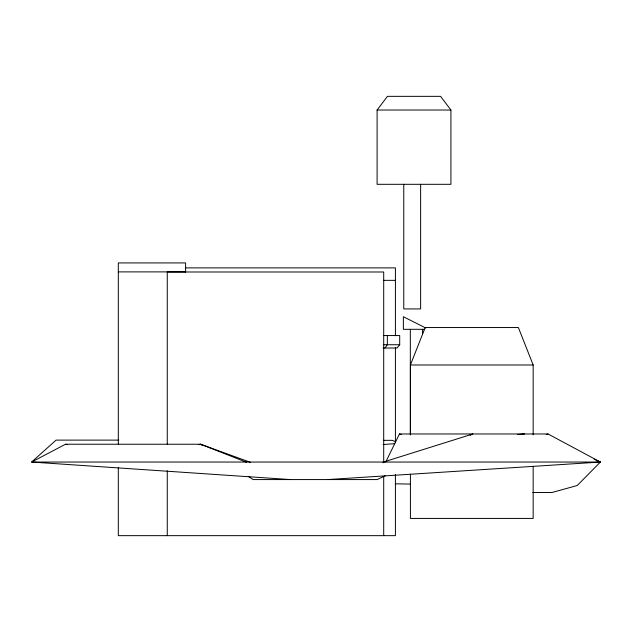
<?xml version="1.0" encoding="UTF-8"?>
<svg xmlns="http://www.w3.org/2000/svg" width="632" height="632" viewBox="0 0 632 632"><rect width="100%" height="100%" fill="white"/><g stroke="black" fill="none" stroke-linecap="round" stroke-linejoin="round"><path stroke-width="0.95" d="M410.413 434.816L410.413 364.988L425.194 327.542L518.374 327.542L533.163 364.988L533.163 434.816M385.741 462.032L399.456 433.971L548.023 433.971L600.4 462.047L577.206 485.518L551.894 492.526L532.729 492.526M385.022 348.011L387.353 344.732L387.353 335.553M377.099 110.023L387.463 96.341L440.567 96.341L450.924 110.023L450.924 184.307L377.099 184.307L377.099 110.023L450.924 110.023M383.411 335.553L399.701 335.553L399.701 344.732L397.054 348.011L383.079 348.011M250.604 462.403L200.62 444.233L65.507 444.233L31.6 462.047L290.594 479.57M385.149 475.77L377.178 479.57L253.132 479.57L248.289 476.307M470.2 435.243L472.854 433.971L382.873 462.213M546.198 434.626L548.023 433.971M198.756 444.652L200.62 444.233L246.52 462.261M521.4 434.563L524.299 433.971L517.434 434.484M383.079 444.541L394.85 443.656M327.574 479.57L600.4 462.047L594.143 459.282M185.863 267.889L395.411 267.889L395.411 335.821M118.31 271.894L185.603 271.894M167.267 271.989L383.703 271.989L383.703 462.758M383.608 280.347L395.411 280.347M424.586 329.319L403.366 329.319L403.366 316.735L425.849 328.016M383.411 344.732L399.701 344.732M410.413 364.988L533.163 364.988M118.776 440.117L56.058 440.117L31.6 462.047L600.4 462.047M383.387 440.338L392.117 440.338L395.703 441.713M395.308 483.812L410.034 484.08M65.507 444.233L67.371 444.652M399.456 433.971L401.304 434.595M200.62 444.233L202.232 445.315M533.163 466.298L533.163 518.422L410.413 518.422L410.413 474.166M422.563 329.319L422.563 334.249M420.628 184.307L420.628 308.93L403.769 308.93L403.769 184.307M410.326 329.319L410.326 434.784M395.411 347.632L395.411 442.013M395.411 474.545L395.411 535.659L118.31 535.659L118.31 467.751M383.703 476.552L383.703 535.659M185.603 272.139L185.603 262.928L118.31 262.928L118.31 444.138M167.267 271.894L167.267 444.162M167.267 470.698L167.267 535.659"/></g></svg>
